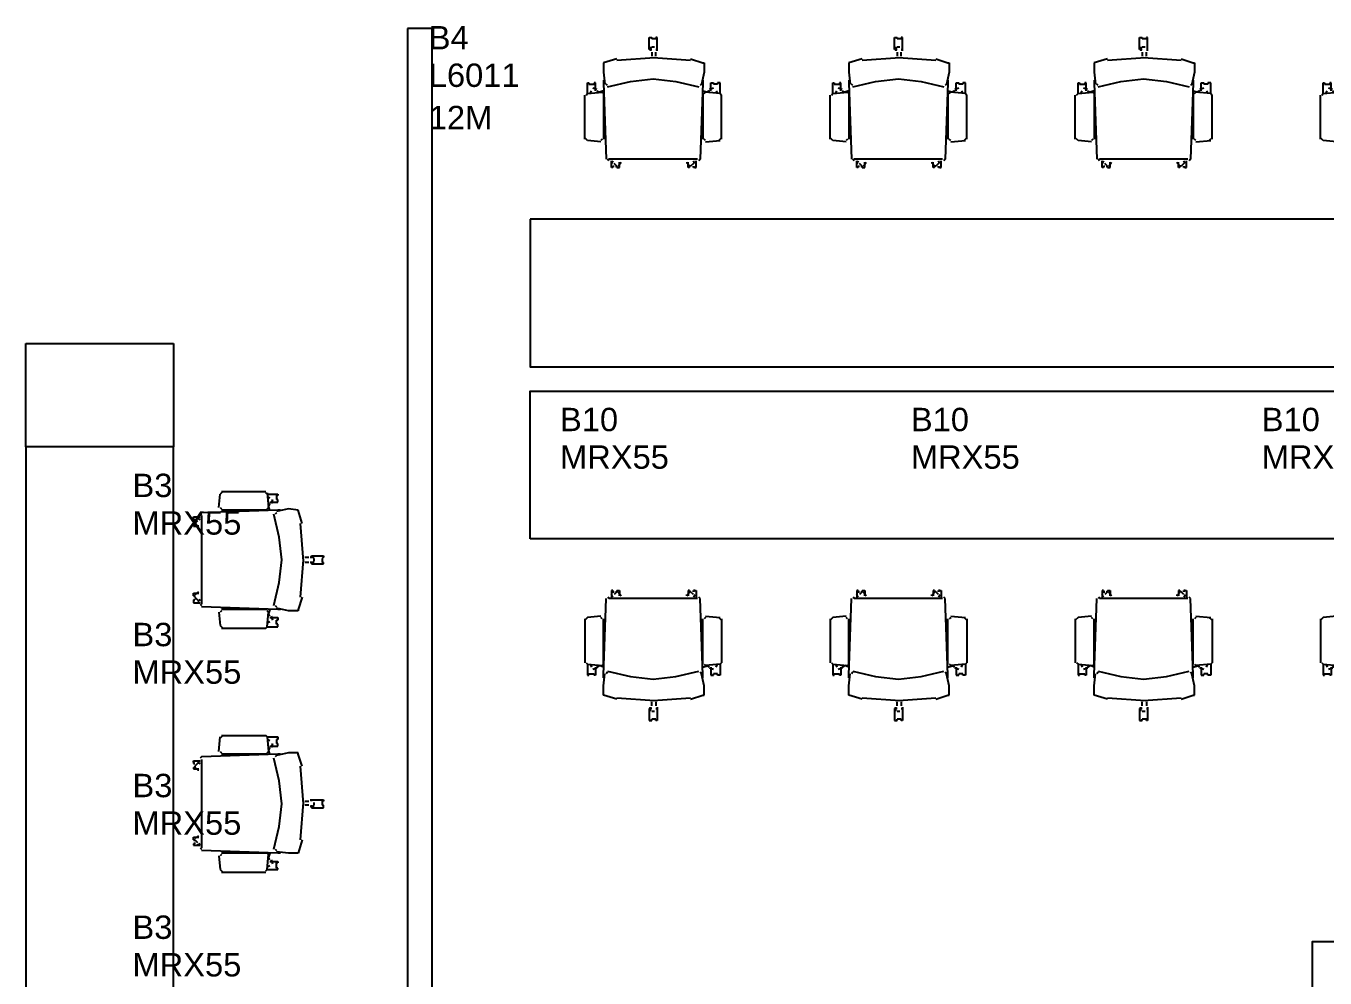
# Model space of a CAD drawing. Header units: millimetres. Extents: x -101 to 3415, y -52 to 1366.
# Drawn here: x 100.12 to 105.4, y 93.46 to 97.32 of the extents above; entities that cross this region are included whole.
import ezdxf

# ---------------------------------------------------------------- set-up
doc = ezdxf.new("R2010")
doc.units = ezdxf.units.MM
for name, color, linetype in [('00_ARQ', 8, 'Continuous'), ('ARQ', 8, 'Continuous'), ('ARQ_MOBILIARIO', 8, 'Continuous'), ('Texto_Iluminación', 7, 'Continuous')]:
    doc.layers.add(name, color=color, linetype=linetype)
doc.styles.add('TÍTULO', font='arial.ttf', dxfattribs={"height": 0.19})

# ---------------------------------------------------------------- blocks, each defined once
blk = doc.blocks.new('*U328')
at = {"layer": 'ARQ'}
for p, q in [((-0.0354, 0.2667), (-0.0789, 0.2667)), ((-0.0789, 0.2667), (-0.0789, 0.2612)), ((-0.0354, 0.2667), (-0.0789, 0.2667)), ((-0.0789, 0.2667), (-0.0789, 0.2612)), ((-0.0354, 0.2667), (-0.0409, 0.2068)), ((-0.0354, 0.2667), (-0.0409, 0.2068)), ((-0.0299, 0.2722), (-0.0354, 0.2667)), ((-0.0299, 0.2722), (-0.0354, 0.2667)), ((0.1497, 0.2778), (-0.0299, 0.2778)), ((0.1497, 0.2778), (-0.0299, 0.2778)), ((0.1552, 0.2667), (0.1444, 0.2778)), ((0.1552, 0.2667), (0.1444, 0.2778)), ((0.1607, 0.2123), (0.1552, 0.2667)), ((0.1607, 0.2123), (0.1552, 0.2667)), ((-0.0789, 0.2612), (-0.0735, 0.2612)), ((-0.0789, 0.2612), (-0.0735, 0.2612)), ((-0.0789, 0.2341), (-0.0789, 0.2396)), ((-0.0789, 0.2396), (-0.0735, 0.2396)), ((-0.0789, 0.2341), (-0.0789, 0.2396)), ((-0.0789, 0.2396), (-0.0735, 0.2396)), ((-0.0464, 0.2341), (-0.0789, 0.2341)), ((-0.0464, 0.2341), (-0.0789, 0.2341)), ((-0.0735, 0.2612), (-0.0735, 0.2396)), ((-0.0735, 0.2612), (-0.0735, 0.2396)), ((-0.0517, 0.2287), (-0.0572, 0.245)), ((-0.0517, 0.2287), (-0.0572, 0.245)), ((-0.0354, 0.2559), (-0.0464, 0.2504)), ((-0.0354, 0.2559), (-0.0464, 0.2504)), ((-0.0464, 0.2287), (-0.0409, 0.2178)), ((-0.0464, 0.2287), (-0.0409, 0.2178)), ((-0.0464, 0.2015), (-0.0409, 0.2178)), ((-0.0464, 0.2015), (-0.0409, 0.2178)), ((0.1497, 0.2068), (0.1552, 0.2123)), ((0.1497, 0.2068), (0.1552, 0.2123)), ((-0.177, 0.1469), (-0.1607, 0.2015)), ((-0.177, 0.1469), (-0.1607, 0.2015)), ((-0.1607, 0.2015), (-0.1226, 0.2015)), ((-0.1607, 0.2015), (-0.1226, 0.2015)), ((-0.1226, 0.2015), (-0.0735, 0.196)), ((-0.1226, 0.2015), (-0.0735, 0.196)), ((-0.0898, 0.2015), (-0.0789, 0.2015)), ((-0.0898, 0.2015), (-0.0789, 0.2015)), ((-0.0627, 0.185), (-0.0844, 0.0925)), ((-0.0627, 0.185), (-0.0844, 0.0925)), ((-0.0789, 0.2015), (0.2314, 0.1905)), ((-0.0789, 0.2015), (0.2314, 0.1905)), ((-0.068, 0.185), (-0.0735, 0.1905)), ((-0.068, 0.185), (-0.0735, 0.1905)), ((-0.0409, 0.2068), (-0.0354, 0.2015)), ((-0.0409, 0.2068), (-0.0354, 0.2015)), ((-0.0354, 0.2015), (0.1497, 0.2015)), ((-0.0354, 0.2015), (0.1497, 0.2015)), ((0.0136, 0.196), (0.0136, 0.2015)), ((0.0136, 0.196), (0.0136, 0.2015)), ((0.2369, 0.1797), (0.2314, 0.185)), ((0.2369, 0.1797), (0.2314, 0.185)), ((0.2314, -0.1797), (0.2314, 0.1797)), ((0.2314, -0.1797), (0.2314, 0.1797)), ((0.2369, 0.1632), (0.2477, 0.1687)), ((0.264, 0.1687), (0.2369, 0.1687)), ((0.2369, 0.1632), (0.2477, 0.1687)), ((0.264, 0.1687), (0.2369, 0.1687)), ((0.2587, 0.1632), (0.2587, 0.1579)), ((0.264, 0.1632), (0.2587, 0.1632)), ((0.2587, 0.1632), (0.2587, 0.1579)), ((0.264, 0.1632), (0.2587, 0.1632)), ((0.264, 0.1632), (0.264, 0.1687)), ((0.264, 0.1632), (0.264, 0.1687)), ((-0.1715, 0.1469), (-0.1825, -0.0055)), ((-0.1715, 0.1469), (-0.1825, -0.0055)), ((0.2587, 0.1416), (0.2424, 0.1306)), ((0.2587, 0.1416), (0.2424, 0.1306)), ((0.2424, 0.1361), (0.2477, 0.1361)), ((0.264, 0.1361), (0.2424, 0.1361)), ((0.2424, 0.1361), (0.2477, 0.1361)), ((0.264, 0.1361), (0.2424, 0.1361)), ((0.2587, 0.1469), (0.2477, 0.1579)), ((0.2587, 0.1469), (0.2477, 0.1579)), ((0.2587, 0.1524), (0.2587, 0.1469)), ((0.2587, 0.1524), (0.2587, 0.1469)), ((0.264, 0.1469), (0.2587, 0.1469)), ((0.264, 0.1469), (0.2587, 0.1469)), ((0.264, 0.1469), (0.264, 0.1361)), ((0.264, 0.1469), (0.264, 0.1361)), ((-0.0844, 0.0925), (-0.0953, 0)), ((-0.0844, 0.0925), (-0.0953, 0)), ((-0.2587, 0.0163), (-0.264, 0.0163)), ((-0.264, 0.0163), (-0.264, 0.0055)), ((-0.2587, 0.0163), (-0.264, 0.0163)), ((-0.264, 0.0163), (-0.264, 0.0055)), ((-0.264, 0.0055), (-0.2587, 0.0055)), ((-0.264, 0.0055), (-0.2587, 0.0055)), ((-0.2151, 0.0163), (-0.2587, 0.0163)), ((-0.2151, 0.0163), (-0.2587, 0.0163)), ((-0.2587, -0.011), (-0.2587, 0.0055)), ((-0.2587, -0.011), (-0.2587, 0.0055)), ((-0.2259, 0.0108), (-0.2096, 0.0108)), ((-0.2259, 0.0108), (-0.2096, 0.0108)), ((-0.2259, 0.0055), (-0.2259, -0.0055)), ((-0.2259, 0.0055), (-0.2259, -0.0055)), ((-0.2151, 0.0055), (-0.2151, 0.0163)), ((-0.2151, 0.0055), (-0.2151, 0.0163)), ((-0.2041, 0.0055), (-0.1878, 0.0055)), ((-0.2041, 0.0055), (-0.1878, 0.0055)), ((-0.264, -0.0163), (-0.264, -0.011)), ((-0.264, -0.011), (-0.2587, -0.011)), ((-0.264, -0.0163), (-0.264, -0.011)), ((-0.264, -0.011), (-0.2587, -0.011)), ((-0.2587, -0.0163), (-0.264, -0.0163)), ((-0.2587, -0.0163), (-0.264, -0.0163)), ((-0.2151, -0.0163), (-0.2587, -0.0163)), ((-0.2151, -0.0163), (-0.2587, -0.0163)), ((-0.2096, -0.0163), (-0.2259, -0.0163)), ((-0.2096, -0.0163), (-0.2259, -0.0163)), ((-0.2151, -0.011), (-0.2151, -0.0163)), ((-0.2151, -0.011), (-0.2151, -0.0163)), ((-0.1878, -0.011), (-0.2041, -0.011)), ((-0.1878, -0.011), (-0.2041, -0.011)), ((-0.1825, 0), (-0.1715, -0.1524)), ((-0.1825, 0), (-0.1715, -0.1524)), ((-0.0953, 0), (-0.0844, -0.0926)), ((-0.0953, 0), (-0.0844, -0.0926)), ((-0.0844, -0.0926), (-0.0627, -0.1852)), ((-0.0844, -0.0926), (-0.0627, -0.1852)), ((-0.177, -0.1524), (-0.1607, -0.2015)), ((-0.177, -0.1524), (-0.1607, -0.2015)), ((0.2424, -0.1362), (0.2477, -0.1362)), ((0.2424, -0.1362), (0.2587, -0.1471)), ((0.2424, -0.1362), (0.2477, -0.1362)), ((0.2424, -0.1362), (0.2587, -0.1471)), ((0.264, -0.1417), (0.2424, -0.1417)), ((0.264, -0.1417), (0.2424, -0.1417)), ((0.2477, -0.1634), (0.2587, -0.1524)), ((0.2477, -0.1634), (0.2587, -0.1524)), ((0.2587, -0.1524), (0.2587, -0.1471)), ((0.264, -0.1471), (0.2587, -0.1471)), ((0.2587, -0.1524), (0.2587, -0.1471)), ((0.264, -0.1471), (0.2587, -0.1471)), ((0.264, -0.1471), (0.264, -0.1417)), ((0.264, -0.1471), (0.264, -0.1417)), ((-0.1607, -0.2015), (-0.1607, -0.2069)), ((-0.1607, -0.2015), (-0.1607, -0.2069)), ((-0.1607, -0.2069), (-0.1226, -0.2069)), ((-0.1607, -0.2069), (-0.1226, -0.2069)), ((-0.1226, -0.2069), (-0.0735, -0.1961)), ((-0.1226, -0.2069), (-0.0735, -0.1961)), ((-0.0898, -0.2015), (-0.0789, -0.2015)), ((-0.0898, -0.2015), (-0.0789, -0.2015)), ((-0.0789, -0.2015), (0.2314, -0.1906)), ((-0.0789, -0.2015), (0.2314, -0.1906)), ((-0.0735, -0.1961), (-0.068, -0.1906)), ((-0.0735, -0.1961), (-0.068, -0.1906)), ((-0.0464, -0.2015), (-0.0409, -0.2233)), ((-0.0464, -0.2015), (-0.0409, -0.2233)), ((-0.0354, -0.2069), (-0.0409, -0.2124)), ((-0.0354, -0.2069), (-0.0409, -0.2124)), ((-0.0354, -0.2015), (0.1497, -0.2015)), ((-0.0354, -0.2015), (0.1497, -0.2015)), ((0.0136, -0.2015), (0.0191, -0.2015)), ((0.0136, -0.2015), (0.0191, -0.2015)), ((0.1552, -0.2124), (0.1497, -0.2069)), ((0.1552, -0.2124), (0.1497, -0.2069)), ((0.2314, -0.1906), (0.2369, -0.1852)), ((0.2314, -0.1906), (0.2369, -0.1852)), ((0.2477, -0.1687), (0.2369, -0.1634)), ((0.2477, -0.1687), (0.2369, -0.1634)), ((0.264, -0.1742), (0.2369, -0.1742)), ((0.264, -0.1742), (0.2369, -0.1742)), ((0.2587, -0.1634), (0.264, -0.1634)), ((0.264, -0.1634), (0.2587, -0.1634)), ((0.2587, -0.1634), (0.264, -0.1634)), ((0.264, -0.1634), (0.2587, -0.1634)), ((0.264, -0.1687), (0.264, -0.1634)), ((0.264, -0.1687), (0.264, -0.1634)), ((0.264, -0.1687), (0.264, -0.1742)), ((0.264, -0.1687), (0.264, -0.1742)), ((-0.0464, -0.2342), (-0.0789, -0.2342)), ((-0.0789, -0.2342), (-0.0789, -0.2397)), ((-0.0464, -0.2342), (-0.0789, -0.2342)), ((-0.0789, -0.2342), (-0.0789, -0.2397)), ((-0.0789, -0.2397), (-0.0789, -0.2452)), ((-0.0789, -0.2397), (-0.0789, -0.2452)), ((-0.0789, -0.2452), (-0.0735, -0.2452)), ((-0.0789, -0.2452), (-0.0735, -0.2452)), ((-0.0789, -0.2668), (-0.0789, -0.2614)), ((-0.0789, -0.2614), (-0.0735, -0.2614)), ((-0.0789, -0.2668), (-0.0789, -0.2614)), ((-0.0789, -0.2614), (-0.0735, -0.2614)), ((-0.0735, -0.2614), (-0.0735, -0.2452)), ((-0.0735, -0.2614), (-0.0735, -0.2452)), ((-0.0572, -0.2452), (-0.0517, -0.2287)), ((-0.0572, -0.2452), (-0.0517, -0.2287)), ((-0.0464, -0.2287), (-0.0409, -0.2178)), ((-0.0464, -0.2287), (-0.0409, -0.2178)), ((-0.0464, -0.2559), (-0.0354, -0.2614)), ((-0.0464, -0.2559), (-0.0354, -0.2614)), ((-0.0354, -0.2723), (-0.0409, -0.2124)), ((-0.0354, -0.2723), (-0.0409, -0.2124)), ((0.1607, -0.2124), (0.1552, -0.2723)), ((0.1607, -0.2124), (0.1552, -0.2723)), ((-0.0789, -0.2723), (-0.0789, -0.2668)), ((-0.0789, -0.2723), (-0.0789, -0.2668)), ((-0.0354, -0.2723), (-0.0789, -0.2723)), ((-0.0354, -0.2723), (-0.0789, -0.2723)), ((-0.0354, -0.2723), (-0.0299, -0.2778)), ((-0.0354, -0.2723), (-0.0299, -0.2778)), ((0.1497, -0.2778), (-0.0299, -0.2778)), ((0.1497, -0.2778), (-0.0299, -0.2778)), ((0.1444, -0.2778), (0.1552, -0.2668)), ((0.1444, -0.2778), (0.1552, -0.2668))]:
    blk.add_line(p, q, dxfattribs=at)
blk = doc.blocks.new('*U329')
at = {"layer": 'ARQ_MOBILIARIO', "color": 0, "linetype": 'ByBlock', "lineweight": -2, "transparency": 16777216}
for p in [(0, 0), (0, -0.9965), (0, -1.993), (0, -2.9895), (0, -3.986)]:
    blk.add_blockref('*U328', p, dxfattribs=at)
blk = doc.blocks.new('*U327')
at = {"layer": 'ARQ'}
for p, q in [((-0.0354, 0.2667), (-0.0789, 0.2667)), ((-0.0789, 0.2667), (-0.0789, 0.2612)), ((-0.0354, 0.2667), (-0.0789, 0.2667)), ((-0.0789, 0.2667), (-0.0789, 0.2612)), ((-0.0354, 0.2667), (-0.0409, 0.2068)), ((-0.0354, 0.2667), (-0.0409, 0.2068)), ((-0.0299, 0.2722), (-0.0354, 0.2667)), ((-0.0299, 0.2722), (-0.0354, 0.2667)), ((0.1497, 0.2778), (-0.0299, 0.2778)), ((0.1497, 0.2778), (-0.0299, 0.2778)), ((0.1552, 0.2667), (0.1444, 0.2778)), ((0.1552, 0.2667), (0.1444, 0.2778)), ((0.1607, 0.2123), (0.1552, 0.2667)), ((0.1607, 0.2123), (0.1552, 0.2667)), ((-0.0789, 0.2612), (-0.0735, 0.2612)), ((-0.0789, 0.2612), (-0.0735, 0.2612)), ((-0.0789, 0.2341), (-0.0789, 0.2396)), ((-0.0789, 0.2396), (-0.0735, 0.2396)), ((-0.0789, 0.2341), (-0.0789, 0.2396)), ((-0.0789, 0.2396), (-0.0735, 0.2396)), ((-0.0464, 0.2341), (-0.0789, 0.2341)), ((-0.0464, 0.2341), (-0.0789, 0.2341)), ((-0.0735, 0.2612), (-0.0735, 0.2396)), ((-0.0735, 0.2612), (-0.0735, 0.2396)), ((-0.0517, 0.2287), (-0.0572, 0.245)), ((-0.0517, 0.2287), (-0.0572, 0.245)), ((-0.0354, 0.2559), (-0.0464, 0.2504)), ((-0.0354, 0.2559), (-0.0464, 0.2504)), ((-0.0464, 0.2287), (-0.0409, 0.2178)), ((-0.0464, 0.2287), (-0.0409, 0.2178)), ((-0.0464, 0.2015), (-0.0409, 0.2178)), ((-0.0464, 0.2015), (-0.0409, 0.2178)), ((0.1497, 0.2068), (0.1552, 0.2123)), ((0.1497, 0.2068), (0.1552, 0.2123)), ((-0.177, 0.1469), (-0.1607, 0.2015)), ((-0.177, 0.1469), (-0.1607, 0.2015)), ((-0.1607, 0.2015), (-0.1226, 0.2015)), ((-0.1607, 0.2015), (-0.1226, 0.2015)), ((-0.1226, 0.2015), (-0.0735, 0.196)), ((-0.1226, 0.2015), (-0.0735, 0.196)), ((-0.0898, 0.2015), (-0.0789, 0.2015)), ((-0.0898, 0.2015), (-0.0789, 0.2015)), ((-0.0627, 0.185), (-0.0844, 0.0925)), ((-0.0627, 0.185), (-0.0844, 0.0925)), ((-0.0789, 0.2015), (0.2314, 0.1905)), ((-0.0789, 0.2015), (0.2314, 0.1905)), ((-0.068, 0.185), (-0.0735, 0.1905)), ((-0.068, 0.185), (-0.0735, 0.1905)), ((-0.0409, 0.2068), (-0.0354, 0.2015)), ((-0.0409, 0.2068), (-0.0354, 0.2015)), ((-0.0354, 0.2015), (0.1497, 0.2015)), ((-0.0354, 0.2015), (0.1497, 0.2015)), ((0.0136, 0.196), (0.0136, 0.2015)), ((0.0136, 0.196), (0.0136, 0.2015)), ((0.2369, 0.1797), (0.2314, 0.185)), ((0.2369, 0.1797), (0.2314, 0.185)), ((0.2314, -0.1797), (0.2314, 0.1797)), ((0.2314, -0.1797), (0.2314, 0.1797)), ((0.2369, 0.1632), (0.2477, 0.1687)), ((0.264, 0.1687), (0.2369, 0.1687)), ((0.2369, 0.1632), (0.2477, 0.1687)), ((0.264, 0.1687), (0.2369, 0.1687)), ((0.2587, 0.1632), (0.2587, 0.1579)), ((0.264, 0.1632), (0.2587, 0.1632)), ((0.2587, 0.1632), (0.2587, 0.1579)), ((0.264, 0.1632), (0.2587, 0.1632)), ((0.264, 0.1632), (0.264, 0.1687)), ((0.264, 0.1632), (0.264, 0.1687)), ((-0.1715, 0.1469), (-0.1825, -0.0055)), ((-0.1715, 0.1469), (-0.1825, -0.0055)), ((0.2587, 0.1416), (0.2424, 0.1306)), ((0.2587, 0.1416), (0.2424, 0.1306)), ((0.2424, 0.1361), (0.2477, 0.1361)), ((0.264, 0.1361), (0.2424, 0.1361)), ((0.2424, 0.1361), (0.2477, 0.1361)), ((0.264, 0.1361), (0.2424, 0.1361)), ((0.2587, 0.1469), (0.2477, 0.1579)), ((0.2587, 0.1469), (0.2477, 0.1579)), ((0.2587, 0.1524), (0.2587, 0.1469)), ((0.2587, 0.1524), (0.2587, 0.1469)), ((0.264, 0.1469), (0.2587, 0.1469)), ((0.264, 0.1469), (0.2587, 0.1469)), ((0.264, 0.1469), (0.264, 0.1361)), ((0.264, 0.1469), (0.264, 0.1361)), ((-0.0844, 0.0925), (-0.0953, 0)), ((-0.0844, 0.0925), (-0.0953, 0)), ((-0.2587, 0.0163), (-0.264, 0.0163)), ((-0.264, 0.0163), (-0.264, 0.0055)), ((-0.2587, 0.0163), (-0.264, 0.0163)), ((-0.264, 0.0163), (-0.264, 0.0055)), ((-0.264, 0.0055), (-0.2587, 0.0055)), ((-0.264, 0.0055), (-0.2587, 0.0055)), ((-0.2151, 0.0163), (-0.2587, 0.0163)), ((-0.2151, 0.0163), (-0.2587, 0.0163)), ((-0.2587, -0.011), (-0.2587, 0.0055)), ((-0.2587, -0.011), (-0.2587, 0.0055)), ((-0.2259, 0.0108), (-0.2096, 0.0108)), ((-0.2259, 0.0108), (-0.2096, 0.0108)), ((-0.2259, 0.0055), (-0.2259, -0.0055)), ((-0.2259, 0.0055), (-0.2259, -0.0055)), ((-0.2151, 0.0055), (-0.2151, 0.0163)), ((-0.2151, 0.0055), (-0.2151, 0.0163)), ((-0.2041, 0.0055), (-0.1878, 0.0055)), ((-0.2041, 0.0055), (-0.1878, 0.0055)), ((-0.264, -0.0163), (-0.264, -0.011)), ((-0.264, -0.011), (-0.2587, -0.011)), ((-0.264, -0.0163), (-0.264, -0.011)), ((-0.264, -0.011), (-0.2587, -0.011)), ((-0.2587, -0.0163), (-0.264, -0.0163)), ((-0.2587, -0.0163), (-0.264, -0.0163)), ((-0.2151, -0.0163), (-0.2587, -0.0163)), ((-0.2151, -0.0163), (-0.2587, -0.0163)), ((-0.2096, -0.0163), (-0.2259, -0.0163)), ((-0.2096, -0.0163), (-0.2259, -0.0163)), ((-0.2151, -0.011), (-0.2151, -0.0163)), ((-0.2151, -0.011), (-0.2151, -0.0163)), ((-0.1878, -0.011), (-0.2041, -0.011)), ((-0.1878, -0.011), (-0.2041, -0.011)), ((-0.1825, 0), (-0.1715, -0.1524)), ((-0.1825, 0), (-0.1715, -0.1524)), ((-0.0953, 0), (-0.0844, -0.0926)), ((-0.0953, 0), (-0.0844, -0.0926)), ((-0.0844, -0.0926), (-0.0627, -0.1852)), ((-0.0844, -0.0926), (-0.0627, -0.1852)), ((-0.177, -0.1524), (-0.1607, -0.2015)), ((-0.177, -0.1524), (-0.1607, -0.2015)), ((0.2424, -0.1362), (0.2477, -0.1362)), ((0.2424, -0.1362), (0.2587, -0.1471)), ((0.2424, -0.1362), (0.2477, -0.1362)), ((0.2424, -0.1362), (0.2587, -0.1471)), ((0.264, -0.1417), (0.2424, -0.1417)), ((0.264, -0.1417), (0.2424, -0.1417)), ((0.2477, -0.1634), (0.2587, -0.1524)), ((0.2477, -0.1634), (0.2587, -0.1524)), ((0.2587, -0.1524), (0.2587, -0.1471)), ((0.264, -0.1471), (0.2587, -0.1471)), ((0.2587, -0.1524), (0.2587, -0.1471)), ((0.264, -0.1471), (0.2587, -0.1471)), ((0.264, -0.1471), (0.264, -0.1417)), ((0.264, -0.1471), (0.264, -0.1417)), ((-0.1607, -0.2015), (-0.1607, -0.2069)), ((-0.1607, -0.2015), (-0.1607, -0.2069)), ((-0.1607, -0.2069), (-0.1226, -0.2069)), ((-0.1607, -0.2069), (-0.1226, -0.2069)), ((-0.1226, -0.2069), (-0.0735, -0.1961)), ((-0.1226, -0.2069), (-0.0735, -0.1961)), ((-0.0898, -0.2015), (-0.0789, -0.2015)), ((-0.0898, -0.2015), (-0.0789, -0.2015)), ((-0.0789, -0.2015), (0.2314, -0.1906)), ((-0.0789, -0.2015), (0.2314, -0.1906)), ((-0.0735, -0.1961), (-0.068, -0.1906)), ((-0.0735, -0.1961), (-0.068, -0.1906)), ((-0.0464, -0.2015), (-0.0409, -0.2233)), ((-0.0464, -0.2015), (-0.0409, -0.2233)), ((-0.0354, -0.2069), (-0.0409, -0.2124)), ((-0.0354, -0.2069), (-0.0409, -0.2124)), ((-0.0354, -0.2015), (0.1497, -0.2015)), ((-0.0354, -0.2015), (0.1497, -0.2015)), ((0.0136, -0.2015), (0.0191, -0.2015)), ((0.0136, -0.2015), (0.0191, -0.2015)), ((0.1552, -0.2124), (0.1497, -0.2069)), ((0.1552, -0.2124), (0.1497, -0.2069)), ((0.2314, -0.1906), (0.2369, -0.1852)), ((0.2314, -0.1906), (0.2369, -0.1852)), ((0.2477, -0.1687), (0.2369, -0.1634)), ((0.2477, -0.1687), (0.2369, -0.1634)), ((0.264, -0.1742), (0.2369, -0.1742)), ((0.264, -0.1742), (0.2369, -0.1742)), ((0.2587, -0.1634), (0.264, -0.1634)), ((0.264, -0.1634), (0.2587, -0.1634)), ((0.2587, -0.1634), (0.264, -0.1634)), ((0.264, -0.1634), (0.2587, -0.1634)), ((0.264, -0.1687), (0.264, -0.1634)), ((0.264, -0.1687), (0.264, -0.1634)), ((0.264, -0.1687), (0.264, -0.1742)), ((0.264, -0.1687), (0.264, -0.1742)), ((-0.0464, -0.2342), (-0.0789, -0.2342)), ((-0.0789, -0.2342), (-0.0789, -0.2397)), ((-0.0464, -0.2342), (-0.0789, -0.2342)), ((-0.0789, -0.2342), (-0.0789, -0.2397)), ((-0.0789, -0.2397), (-0.0789, -0.2452)), ((-0.0789, -0.2397), (-0.0789, -0.2452)), ((-0.0789, -0.2452), (-0.0735, -0.2452)), ((-0.0789, -0.2452), (-0.0735, -0.2452)), ((-0.0789, -0.2668), (-0.0789, -0.2614)), ((-0.0789, -0.2614), (-0.0735, -0.2614)), ((-0.0789, -0.2668), (-0.0789, -0.2614)), ((-0.0789, -0.2614), (-0.0735, -0.2614)), ((-0.0735, -0.2614), (-0.0735, -0.2452)), ((-0.0735, -0.2614), (-0.0735, -0.2452)), ((-0.0572, -0.2452), (-0.0517, -0.2287)), ((-0.0572, -0.2452), (-0.0517, -0.2287)), ((-0.0464, -0.2287), (-0.0409, -0.2178)), ((-0.0464, -0.2287), (-0.0409, -0.2178)), ((-0.0464, -0.2559), (-0.0354, -0.2614)), ((-0.0464, -0.2559), (-0.0354, -0.2614)), ((-0.0354, -0.2723), (-0.0409, -0.2124)), ((-0.0354, -0.2723), (-0.0409, -0.2124)), ((0.1607, -0.2124), (0.1552, -0.2723)), ((0.1607, -0.2124), (0.1552, -0.2723)), ((-0.0789, -0.2723), (-0.0789, -0.2668)), ((-0.0789, -0.2723), (-0.0789, -0.2668)), ((-0.0354, -0.2723), (-0.0789, -0.2723)), ((-0.0354, -0.2723), (-0.0789, -0.2723)), ((-0.0354, -0.2723), (-0.0299, -0.2778)), ((-0.0354, -0.2723), (-0.0299, -0.2778)), ((0.1497, -0.2778), (-0.0299, -0.2778)), ((0.1497, -0.2778), (-0.0299, -0.2778)), ((0.1444, -0.2778), (0.1552, -0.2668)), ((0.1444, -0.2778), (0.1552, -0.2668))]:
    blk.add_line(p, q, dxfattribs=at)
blk = doc.blocks.new('*U319')
at = {"layer": 'ARQ_MOBILIARIO', "color": 0, "linetype": 'ByBlock', "lineweight": -2, "transparency": 16777216}
for p in [(0, 0), (0, -0.9965), (0, -1.993), (0, -2.9895), (0, -3.986)]:
    blk.add_blockref('*U327', p, dxfattribs=at)
blk = doc.blocks.new('*U384')
at = {"layer": 'Texto_Iluminación', "ltscale": 0.3, "style": 'TÍTULO'}
for s, p in [('B10', (-0.2785, -0.0302, 0.181)), ('MRX55', (-0.2785, -0.1828, 0.181))]:
    blk.add_text(s, height=0.095, dxfattribs=at).set_placement(p)
blk = doc.blocks.new('*U385')
at = {"layer": 'Texto_Iluminación', "color": 0, "linetype": 'ByBlock', "lineweight": -2, "transparency": 16777216}
for p in [(0, 0), (1.4257, 0), (2.8514, 0), (4.277, 0)]:
    blk.add_blockref('*U384', p, dxfattribs=at)

msp = doc.modelspace()

# ---------------------------------------------------------------- linework, layer by layer
at = {"layer": '00_ARQ', "ltscale": 0.3}
msp.add_lwpolyline([(101.6717, 97.3135), (101.6717, 91.0144), (101.7717, 91.0144), (101.7717, 97.3135), (101.6717, 97.3135)], dxfattribs=at)
at = {"layer": '00_ARQ', "ltscale": 2}
msp.add_lwpolyline([(105.4968, 90.2204), (105.4968, 93.4526), (108.0283, 93.4526), (108.0283, 92.3529), (108.1783, 92.3529), (108.1783, 94.4208), (108.0283, 94.4208), (108.0283, 93.6026), (105.3468, 93.6026), (105.3468, 88.3704), (105.4968, 88.3704), (105.4968, 90.0704), (107.1283, 90.0704), (107.1283, 92.4529), (106.9783, 92.4529), (106.9783, 90.2204), (105.4968, 90.2204)], dxfattribs=at)
at = {"layer": 'ARQ_MOBILIARIO'}
for p, q in [((100.121, 96.0336), (100.7199, 96.0336)), ((100.121, 95.6144), (100.121, 96.0336)), ((100.121, 96.0336), (100.121, 96.0336)), ((100.7199, 96.0336), (100.7199, 95.6144)), ((100.7199, 95.6144), (100.121, 95.6144)), ((100.121, 95.6144), (100.121, 92.7141)), ((100.7199, 92.7141), (100.7199, 95.6144)), ((100.9212, 95.4329), (100.9104, 95.422)), ((100.9212, 95.4329), (100.9104, 95.422)), ((100.9159, 95.4329), (101.0955, 95.4329)), ((100.9159, 95.4329), (101.0955, 95.4329)), ((100.905, 95.3676), (100.9104, 95.422)), ((100.905, 95.3676), (100.9104, 95.422)), ((101.101, 95.422), (101.0955, 95.4274)), ((101.101, 95.422), (101.0955, 95.4274)), ((101.101, 95.4274), (101.1065, 95.3676)), ((101.101, 95.4274), (101.1065, 95.3676)), ((101.101, 95.422), (101.1446, 95.422)), ((101.101, 95.422), (101.1446, 95.422)), ((101.112, 95.4057), (101.101, 95.4112)), ((101.112, 95.4057), (101.101, 95.4112)), ((101.112, 95.3839), (101.1065, 95.373)), ((101.112, 95.3839), (101.1065, 95.373)), ((101.112, 95.3894), (101.1446, 95.3894)), ((101.112, 95.3894), (101.1446, 95.3894)), ((101.1228, 95.4004), (101.1173, 95.3839)), ((101.1228, 95.4004), (101.1173, 95.3839)), ((101.1446, 95.4167), (101.1391, 95.4167)), ((101.1391, 95.4167), (101.1391, 95.4004)), ((101.1446, 95.4167), (101.1391, 95.4167)), ((101.1391, 95.4167), (101.1391, 95.4004)), ((101.1446, 95.4004), (101.1391, 95.4004)), ((101.1446, 95.4004), (101.1391, 95.4004)), ((101.1446, 95.422), (101.1446, 95.4167)), ((101.1446, 95.422), (101.1446, 95.4167)), ((101.1446, 95.3894), (101.1446, 95.4004)), ((101.1446, 95.3894), (101.1446, 95.4004)), ((100.8016, 95.3239), (100.8016, 95.3294)), ((100.8016, 95.3294), (100.8287, 95.3294)), ((100.8016, 95.3239), (100.8016, 95.3294)), ((100.8016, 95.3294), (100.8287, 95.3294)), ((100.8342, 95.3404), (100.8287, 95.3349)), ((100.8342, 95.3404), (100.8287, 95.3349)), ((101.1446, 95.3567), (100.8342, 95.3458)), ((101.1446, 95.3567), (100.8342, 95.3458)), ((100.8342, 95.3349), (100.8342, 94.9755)), ((100.8342, 95.3349), (100.8342, 94.9755)), ((100.9104, 95.3676), (100.9159, 95.3622)), ((100.9104, 95.3676), (100.9159, 95.3622)), ((101.101, 95.3567), (100.9159, 95.3567)), ((101.101, 95.3567), (100.9159, 95.3567)), ((101.052, 95.3513), (101.052, 95.3567)), ((101.052, 95.3513), (101.052, 95.3567)), ((101.101, 95.3622), (101.1065, 95.3676)), ((101.101, 95.3622), (101.1065, 95.3676)), ((101.112, 95.3567), (101.1065, 95.373)), ((101.112, 95.3567), (101.1065, 95.373)), ((101.15, 95.2477), (101.1283, 95.3404)), ((101.15, 95.2477), (101.1283, 95.3404)), ((101.1391, 95.3458), (101.1336, 95.3404)), ((101.1391, 95.3458), (101.1336, 95.3404)), ((101.1882, 95.3622), (101.1391, 95.3513)), ((101.1882, 95.3622), (101.1391, 95.3513)), ((101.1554, 95.3567), (101.1446, 95.3567)), ((101.1554, 95.3567), (101.1446, 95.3567)), ((101.2263, 95.3567), (101.1882, 95.3622)), ((101.2263, 95.3567), (101.1882, 95.3622)), ((101.2426, 95.3024), (101.2263, 95.3567)), ((101.2426, 95.3024), (101.2263, 95.3567)), ((100.8016, 95.3187), (100.8016, 95.3239)), ((100.8016, 95.3187), (100.8016, 95.3239)), ((100.8016, 95.3187), (100.8069, 95.3187)), ((100.8016, 95.3187), (100.8069, 95.3187)), ((100.8016, 95.3024), (100.8016, 95.2968)), ((100.8016, 95.3024), (100.8069, 95.3024)), ((100.8016, 95.3024), (100.8016, 95.2968)), ((100.8016, 95.3024), (100.8069, 95.3024)), ((100.8016, 95.2968), (100.8016, 95.2913)), ((100.8016, 95.2968), (100.8016, 95.2913)), ((100.8016, 95.2913), (100.8232, 95.2913)), ((100.8016, 95.2913), (100.8232, 95.2913)), ((100.8069, 95.3187), (100.8069, 95.3132)), ((100.8069, 95.3187), (100.8069, 95.3132)), ((100.8179, 95.3132), (100.8069, 95.3024)), ((100.8179, 95.3132), (100.8069, 95.3024)), ((100.8069, 95.3077), (100.8069, 95.3024)), ((100.8069, 95.3077), (100.8069, 95.3024)), ((100.8232, 95.2859), (100.8069, 95.2968)), ((100.8232, 95.2859), (100.8069, 95.2968)), ((100.8179, 95.3239), (100.8287, 95.3187)), ((100.8179, 95.3239), (100.8287, 95.3187)), ((100.8232, 95.2913), (100.8179, 95.2913)), ((100.8232, 95.2913), (100.8179, 95.2913)), ((101.2481, 95.1497), (101.2371, 95.3024)), ((101.2481, 95.1497), (101.2371, 95.3024)), ((101.1609, 95.1552), (101.15, 95.2477)), ((101.1609, 95.1552), (101.15, 95.2477)), ((101.2807, 95.1662), (101.2807, 95.1715)), ((101.2807, 95.1715), (101.3243, 95.1715)), ((101.2807, 95.1662), (101.2807, 95.1715)), ((101.2807, 95.1715), (101.3243, 95.1715)), ((101.3243, 95.1715), (101.3296, 95.1715)), ((101.3243, 95.1715), (101.3296, 95.1715)), ((101.3296, 95.1715), (101.3296, 95.1662)), ((101.3296, 95.1715), (101.3296, 95.1662)), ((100.7199, 95.1144), (100.7199, 95.1144)), ((101.15, 95.0627), (101.1609, 95.1552)), ((101.15, 95.0627), (101.1609, 95.1552)), ((101.2371, 95.0028), (101.2481, 95.1552)), ((101.2371, 95.0028), (101.2481, 95.1552)), ((101.2534, 95.1662), (101.2697, 95.1662)), ((101.2534, 95.1662), (101.2697, 95.1662)), ((101.2697, 95.1444), (101.2534, 95.1444)), ((101.2697, 95.1444), (101.2534, 95.1444)), ((101.2752, 95.1662), (101.2915, 95.1662)), ((101.2752, 95.1662), (101.2915, 95.1662)), ((101.2915, 95.1444), (101.2752, 95.1444)), ((101.2915, 95.1444), (101.2752, 95.1444)), ((101.2807, 95.1444), (101.2807, 95.1389)), ((101.2807, 95.1444), (101.2807, 95.1389)), ((101.2807, 95.1389), (101.3243, 95.1389)), ((101.2807, 95.1389), (101.3243, 95.1389)), ((101.2915, 95.1497), (101.2915, 95.1607)), ((101.2915, 95.1497), (101.2915, 95.1607)), ((101.3296, 95.1662), (101.3243, 95.1607)), ((101.3296, 95.1662), (101.3243, 95.1607)), ((101.3243, 95.1607), (101.3243, 95.1444)), ((101.3243, 95.1607), (101.3243, 95.1444)), ((101.3296, 95.1444), (101.3243, 95.1444)), ((101.3296, 95.1444), (101.3243, 95.1444)), ((101.3243, 95.1389), (101.3296, 95.1389)), ((101.3243, 95.1389), (101.3296, 95.1389)), ((101.3296, 95.1389), (101.3296, 95.1444)), ((101.3296, 95.1389), (101.3296, 95.1444)), ((101.1283, 94.9702), (101.15, 95.0627)), ((101.1283, 94.9702), (101.15, 95.0627)), ((100.8016, 95.0136), (100.8016, 95.0191)), ((100.8016, 95.0191), (100.8232, 95.0191)), ((100.8016, 95.0136), (100.8016, 95.0191)), ((100.8016, 95.0191), (100.8232, 95.0191)), ((100.8016, 95.0083), (100.8016, 95.0136)), ((100.8016, 95.0083), (100.8016, 95.0136)), ((100.8016, 95.0083), (100.8069, 95.0083)), ((100.8016, 95.0083), (100.8069, 95.0083)), ((100.8069, 95.0136), (100.8232, 95.0246)), ((100.8069, 95.0136), (100.8232, 95.0246)), ((100.8069, 95.0028), (100.8069, 95.0083)), ((100.8069, 95.0028), (100.8069, 95.0083)), ((100.8232, 95.0191), (100.8179, 95.0191)), ((100.8232, 95.0191), (100.8179, 95.0191)), ((100.8016, 94.992), (100.8016, 94.981)), ((100.8016, 94.992), (100.8069, 94.992)), ((100.8016, 94.992), (100.8016, 94.981)), ((100.8016, 94.992), (100.8069, 94.992)), ((100.8016, 94.981), (100.8287, 94.981)), ((100.8016, 94.981), (100.8287, 94.981)), ((100.8069, 95.0028), (100.8179, 94.992)), ((100.8069, 95.0028), (100.8179, 94.992)), ((100.8069, 94.992), (100.8069, 94.9973)), ((100.8069, 94.992), (100.8069, 94.9973)), ((100.8287, 94.992), (100.8179, 94.9865)), ((100.8287, 94.992), (100.8179, 94.9865)), ((100.8287, 94.9755), (100.8342, 94.9702)), ((100.8287, 94.9755), (100.8342, 94.9702)), ((101.1446, 94.9539), (100.8342, 94.9647)), ((101.1446, 94.9539), (100.8342, 94.9647)), ((101.052, 94.9592), (101.052, 94.9539)), ((101.052, 94.9592), (101.052, 94.9539)), ((101.1336, 94.9702), (101.1391, 94.9647)), ((101.1336, 94.9702), (101.1391, 94.9647)), ((101.1882, 94.9484), (101.1391, 94.9592)), ((101.1882, 94.9484), (101.1391, 94.9592)), ((101.2426, 95.0028), (101.2263, 94.9539)), ((101.2426, 95.0028), (101.2263, 94.9539)), ((100.905, 94.9429), (100.9104, 94.8885)), ((100.905, 94.9429), (100.9104, 94.8885)), ((100.9159, 94.9484), (100.9104, 94.9429)), ((100.9159, 94.9484), (100.9104, 94.9429)), ((101.101, 94.9539), (100.9159, 94.9539)), ((101.101, 94.9539), (100.9159, 94.9539)), ((101.1065, 94.9429), (101.101, 94.9484)), ((101.1065, 94.9429), (101.101, 94.9484)), ((101.101, 94.883), (101.1065, 94.9429)), ((101.101, 94.883), (101.1065, 94.9429)), ((101.101, 94.8993), (101.112, 94.9048)), ((101.101, 94.8993), (101.112, 94.9048)), ((101.112, 94.9539), (101.1065, 94.9374)), ((101.112, 94.9539), (101.1065, 94.9374)), ((101.112, 94.9265), (101.1065, 94.9374)), ((101.112, 94.9265), (101.1065, 94.9374)), ((101.112, 94.9211), (101.1446, 94.9211)), ((101.112, 94.9211), (101.1446, 94.9211)), ((101.1173, 94.9265), (101.1228, 94.9103)), ((101.1173, 94.9265), (101.1228, 94.9103)), ((101.1446, 94.9103), (101.1391, 94.9103)), ((101.1391, 94.894), (101.1391, 94.9103)), ((101.1446, 94.9103), (101.1391, 94.9103)), ((101.1391, 94.894), (101.1391, 94.9103)), ((101.1554, 94.9539), (101.1446, 94.9539)), ((101.1554, 94.9539), (101.1446, 94.9539)), ((101.1446, 94.9211), (101.1446, 94.9103)), ((101.1446, 94.9211), (101.1446, 94.9103)), ((101.2263, 94.9484), (101.1882, 94.9484)), ((101.2263, 94.9484), (101.1882, 94.9484)), ((101.2263, 94.9539), (101.2263, 94.9484)), ((101.2263, 94.9539), (101.2263, 94.9484)), ((100.9104, 94.8885), (100.9212, 94.8775)), ((100.9104, 94.8885), (100.9212, 94.8775)), ((100.9159, 94.8775), (101.0955, 94.8775)), ((100.9159, 94.8775), (101.0955, 94.8775)), ((101.0955, 94.8775), (101.101, 94.883)), ((101.0955, 94.8775), (101.101, 94.883)), ((101.101, 94.883), (101.1446, 94.883)), ((101.101, 94.883), (101.1446, 94.883)), ((101.1446, 94.894), (101.1391, 94.894)), ((101.1446, 94.894), (101.1391, 94.894)), ((101.1446, 94.8885), (101.1446, 94.894)), ((101.1446, 94.8885), (101.1446, 94.894)), ((101.1446, 94.883), (101.1446, 94.8885)), ((101.1446, 94.883), (101.1446, 94.8885)), ((100.905, 94.3766), (100.9104, 94.4365)), ((100.905, 94.3766), (100.9104, 94.4365)), ((100.9212, 94.442), (100.9104, 94.431)), ((100.9212, 94.442), (100.9104, 94.431)), ((100.9159, 94.442), (101.0955, 94.442)), ((100.9159, 94.442), (101.0955, 94.442)), ((101.101, 94.4365), (101.0955, 94.442)), ((101.101, 94.4365), (101.0955, 94.442)), ((101.101, 94.4365), (101.1446, 94.4365)), ((101.101, 94.4365), (101.1065, 94.3766)), ((101.101, 94.4365), (101.1446, 94.4365)), ((101.101, 94.4365), (101.1065, 94.3766)), ((101.1446, 94.4365), (101.1446, 94.431)), ((101.1446, 94.4365), (101.1446, 94.431)), ((101.1446, 94.431), (101.1446, 94.4257)), ((101.1446, 94.431), (101.1446, 94.4257)), ((100.9104, 94.3766), (100.9159, 94.3711)), ((100.9104, 94.3766), (100.9159, 94.3711)), ((101.112, 94.4202), (101.101, 94.4257)), ((101.112, 94.4202), (101.101, 94.4257)), ((101.101, 94.3711), (101.1065, 94.3766)), ((101.101, 94.3711), (101.1065, 94.3766)), ((101.112, 94.3929), (101.1065, 94.3821)), ((101.112, 94.3929), (101.1065, 94.3821)), ((101.112, 94.3658), (101.1065, 94.3876)), ((101.112, 94.3658), (101.1065, 94.3876)), ((101.112, 94.3984), (101.1446, 94.3984)), ((101.112, 94.3984), (101.1446, 94.3984)), ((101.1228, 94.4094), (101.1173, 94.3929)), ((101.1228, 94.4094), (101.1173, 94.3929)), ((101.1446, 94.4257), (101.1391, 94.4257)), ((101.1391, 94.4257), (101.1391, 94.4094)), ((101.1446, 94.4257), (101.1391, 94.4257)), ((101.1391, 94.4257), (101.1391, 94.4094)), ((101.1446, 94.4094), (101.1391, 94.4094)), ((101.1446, 94.4094), (101.1391, 94.4094)), ((101.1446, 94.4039), (101.1446, 94.4094)), ((101.1446, 94.4039), (101.1446, 94.4094)), ((101.1446, 94.3984), (101.1446, 94.4039)), ((101.1446, 94.3984), (101.1446, 94.4039)), ((100.8016, 94.333), (100.8016, 94.3385)), ((100.8016, 94.3385), (100.8287, 94.3385)), ((100.8016, 94.333), (100.8016, 94.3385)), ((100.8016, 94.3385), (100.8287, 94.3385)), ((100.8016, 94.333), (100.8016, 94.3276)), ((100.8016, 94.333), (100.8016, 94.3276)), ((100.8069, 94.3276), (100.8016, 94.3276)), ((100.8016, 94.3276), (100.8069, 94.3276)), ((100.8069, 94.3276), (100.8016, 94.3276)), ((100.8016, 94.3276), (100.8069, 94.3276)), ((100.8179, 94.3276), (100.8069, 94.3167)), ((100.8179, 94.3276), (100.8069, 94.3167)), ((100.8179, 94.333), (100.8287, 94.3276)), ((100.8179, 94.333), (100.8287, 94.3276)), ((100.8342, 94.3548), (100.8287, 94.3495)), ((100.8342, 94.3548), (100.8287, 94.3495)), ((101.1446, 94.3658), (100.8342, 94.3548)), ((101.1446, 94.3658), (100.8342, 94.3548)), ((100.8342, 94.3439), (100.8342, 93.9845)), ((100.8342, 94.3439), (100.8342, 93.9845)), ((101.101, 94.3658), (100.9159, 94.3658)), ((101.101, 94.3658), (100.9159, 94.3658)), ((101.052, 94.3658), (101.0465, 94.3658)), ((101.052, 94.3658), (101.0465, 94.3658)), ((101.15, 94.2568), (101.1283, 94.3495)), ((101.15, 94.2568), (101.1283, 94.3495)), ((101.1391, 94.3603), (101.1336, 94.3548)), ((101.1391, 94.3603), (101.1336, 94.3548)), ((101.1882, 94.3711), (101.1391, 94.3603)), ((101.1882, 94.3711), (101.1391, 94.3603)), ((101.1554, 94.3658), (101.1446, 94.3658)), ((101.1554, 94.3658), (101.1446, 94.3658)), ((101.2263, 94.3711), (101.1882, 94.3711)), ((101.2263, 94.3711), (101.1882, 94.3711)), ((101.2263, 94.3658), (101.2263, 94.3711)), ((101.2263, 94.3658), (101.2263, 94.3711)), ((101.2426, 94.3167), (101.2263, 94.3658)), ((101.2426, 94.3167), (101.2263, 94.3658)), ((100.8016, 94.3114), (100.8016, 94.3059)), ((100.8016, 94.3114), (100.8069, 94.3114)), ((100.8016, 94.3114), (100.8016, 94.3059)), ((100.8016, 94.3114), (100.8069, 94.3114)), ((100.8016, 94.3059), (100.8232, 94.3059)), ((100.8016, 94.3059), (100.8232, 94.3059)), ((100.8069, 94.3167), (100.8069, 94.3114)), ((100.8069, 94.3167), (100.8069, 94.3114)), ((100.8232, 94.3004), (100.8069, 94.3114)), ((100.8232, 94.3004), (100.8069, 94.3114)), ((100.8232, 94.3004), (100.8179, 94.3004)), ((100.8232, 94.3004), (100.8179, 94.3004)), ((101.2481, 94.1643), (101.2371, 94.3167)), ((101.2481, 94.1643), (101.2371, 94.3167)), ((101.1609, 94.1643), (101.15, 94.2568)), ((101.1609, 94.1643), (101.15, 94.2568)), ((101.15, 94.0717), (101.1609, 94.1643)), ((101.15, 94.0717), (101.1609, 94.1643)), ((101.2371, 94.0173), (101.2481, 94.1697)), ((101.2371, 94.0173), (101.2481, 94.1697)), ((101.2534, 94.1752), (101.2697, 94.1752)), ((101.2534, 94.1752), (101.2697, 94.1752)), ((101.2752, 94.1806), (101.2915, 94.1806)), ((101.2752, 94.1806), (101.2915, 94.1806)), ((101.2807, 94.1752), (101.2807, 94.1806)), ((101.2807, 94.1806), (101.3243, 94.1806)), ((101.2807, 94.1752), (101.2807, 94.1806)), ((101.2807, 94.1806), (101.3243, 94.1806)), ((101.2915, 94.1587), (101.2915, 94.1697)), ((101.2915, 94.1587), (101.2915, 94.1697)), ((101.3243, 94.1806), (101.3296, 94.1806)), ((101.3243, 94.1806), (101.3296, 94.1806)), ((101.3296, 94.1752), (101.3243, 94.1752)), ((101.3243, 94.1752), (101.3243, 94.1587)), ((101.3296, 94.1752), (101.3243, 94.1752)), ((101.3243, 94.1752), (101.3243, 94.1587)), ((101.3296, 94.1806), (101.3296, 94.1752)), ((101.3296, 94.1806), (101.3296, 94.1752)), ((101.2697, 94.1587), (101.2534, 94.1587)), ((101.2697, 94.1587), (101.2534, 94.1587)), ((101.2915, 94.1534), (101.2752, 94.1534)), ((101.2915, 94.1534), (101.2752, 94.1534)), ((101.2807, 94.1587), (101.2807, 94.1479)), ((101.2807, 94.1587), (101.2807, 94.1479)), ((101.2807, 94.1479), (101.3243, 94.1479)), ((101.2807, 94.1479), (101.3243, 94.1479)), ((101.3296, 94.1587), (101.3243, 94.1587)), ((101.3296, 94.1587), (101.3243, 94.1587)), ((101.3243, 94.1479), (101.3296, 94.1479)), ((101.3243, 94.1479), (101.3296, 94.1479)), ((101.3296, 94.1479), (101.3296, 94.1587)), ((101.3296, 94.1479), (101.3296, 94.1587)), ((101.1283, 93.9792), (101.15, 94.0717)), ((101.1283, 93.9792), (101.15, 94.0717)), ((100.8016, 94.0173), (100.8016, 94.0281)), ((100.8016, 94.0281), (100.8232, 94.0281)), ((100.8016, 94.0173), (100.8016, 94.0281)), ((100.8016, 94.0281), (100.8232, 94.0281)), ((100.8016, 94.0173), (100.8069, 94.0173)), ((100.8016, 94.0173), (100.8069, 94.0173)), ((100.8069, 94.0226), (100.8232, 94.0336)), ((100.8069, 94.0226), (100.8232, 94.0336)), ((100.8069, 94.0173), (100.8179, 94.0063)), ((100.8069, 94.0118), (100.8069, 94.0173)), ((100.8069, 94.0173), (100.8179, 94.0063)), ((100.8069, 94.0118), (100.8069, 94.0173)), ((100.8069, 94.001), (100.8069, 94.0063)), ((100.8069, 94.001), (100.8069, 94.0063)), ((100.8232, 94.0281), (100.8179, 94.0281)), ((100.8232, 94.0281), (100.8179, 94.0281)), ((101.2426, 94.0173), (101.2263, 93.9627)), ((101.2426, 94.0173), (101.2263, 93.9627)), ((100.8016, 94.001), (100.8016, 93.9955)), ((100.8016, 94.001), (100.8069, 94.001)), ((100.8016, 94.001), (100.8016, 93.9955)), ((100.8016, 94.001), (100.8069, 94.001)), ((100.8016, 93.9955), (100.8287, 93.9955)), ((100.8016, 93.9955), (100.8287, 93.9955)), ((100.8287, 94.001), (100.8179, 93.9955)), ((100.8287, 94.001), (100.8179, 93.9955)), ((100.8287, 93.9845), (100.8342, 93.9792)), ((100.8287, 93.9845), (100.8342, 93.9792)), ((101.1446, 93.9627), (100.8342, 93.9737)), ((101.1446, 93.9627), (100.8342, 93.9737)), ((100.9159, 93.9574), (100.9104, 93.9519)), ((100.9159, 93.9574), (100.9104, 93.9519)), ((101.101, 93.9627), (100.9159, 93.9627)), ((101.101, 93.9627), (100.9159, 93.9627)), ((101.052, 93.9682), (101.052, 93.9627)), ((101.052, 93.9682), (101.052, 93.9627)), ((101.1065, 93.9574), (101.101, 93.9627)), ((101.1065, 93.9574), (101.101, 93.9627)), ((101.101, 93.8975), (101.1065, 93.9574)), ((101.101, 93.8975), (101.1065, 93.9574)), ((101.112, 93.9627), (101.1065, 93.9464)), ((101.112, 93.9627), (101.1065, 93.9464)), ((101.1336, 93.9792), (101.1391, 93.9737)), ((101.1336, 93.9792), (101.1391, 93.9737)), ((101.1882, 93.9627), (101.1391, 93.9682)), ((101.1882, 93.9627), (101.1391, 93.9682)), ((101.1554, 93.9627), (101.1446, 93.9627)), ((101.1554, 93.9627), (101.1446, 93.9627)), ((101.2263, 93.9627), (101.1882, 93.9627)), ((101.2263, 93.9627), (101.1882, 93.9627)), ((100.905, 93.9519), (100.9104, 93.8975)), ((100.905, 93.9519), (100.9104, 93.8975)), ((101.101, 93.9083), (101.112, 93.9138)), ((101.101, 93.9083), (101.112, 93.9138)), ((101.112, 93.9356), (101.1065, 93.9464)), ((101.112, 93.9356), (101.1065, 93.9464)), ((101.112, 93.9301), (101.1446, 93.9301)), ((101.112, 93.9301), (101.1446, 93.9301)), ((101.1173, 93.9356), (101.1228, 93.9193)), ((101.1173, 93.9356), (101.1228, 93.9193)), ((101.1446, 93.9246), (101.1391, 93.9246)), ((101.1391, 93.903), (101.1391, 93.9246)), ((101.1446, 93.9246), (101.1391, 93.9246)), ((101.1391, 93.903), (101.1391, 93.9246)), ((101.1446, 93.903), (101.1391, 93.903)), ((101.1446, 93.903), (101.1391, 93.903)), ((101.1446, 93.9301), (101.1446, 93.9246)), ((101.1446, 93.9301), (101.1446, 93.9246)), ((101.1446, 93.8975), (101.1446, 93.903)), ((101.1446, 93.8975), (101.1446, 93.903)), ((100.9104, 93.8975), (100.9212, 93.8865)), ((100.9104, 93.8975), (100.9212, 93.8865)), ((100.9159, 93.8865), (101.0955, 93.8865)), ((100.9159, 93.8865), (101.0955, 93.8865)), ((101.0955, 93.892), (101.101, 93.8975)), ((101.0955, 93.892), (101.101, 93.8975)), ((101.101, 93.8975), (101.1446, 93.8975)), ((101.101, 93.8975), (101.1446, 93.8975))]:
    msp.add_line(p, q, dxfattribs=at)
at = {"layer": 'ARQ_MOBILIARIO', "ltscale": 0.3}
for points in [[(102.1693, 96.54), (102.1693, 95.94), (107.1693, 95.94), (107.1693, 96.54)], [(102.1693, 95.24), (102.1693, 95.84), (107.1693, 95.84), (107.1693, 95.24)]]:
    msp.add_lwpolyline(points, close=True, dxfattribs=at)

# ---------------------------------------------------------------- block references
at = {"layer": 'ARQ_MOBILIARIO', "xscale": -1, "rotation": 90}
msp.add_blockref('*U319', (102.6693, 97.0139), dxfattribs=at)
at = {"layer": 'ARQ_MOBILIARIO', "rotation": 90}
msp.add_blockref('*U329', (102.6693, 94.7661), dxfattribs=at)
at = {"layer": 'Texto_Iluminación'}
msp.add_blockref('*U385', (102.5693, 95.7081, 0.181), dxfattribs=at)

# ---------------------------------------------------------------- texts
at = {"layer": 'Texto_Iluminación', "ltscale": 0.3, "style": 'TÍTULO'}
for s, p in [('B4', (101.7576, 97.2293, 0.362)), ('L6011', (101.7576, 97.0767, 0.362)), ('12M', (101.7576, 96.9048, 0.362)), ('B3', (100.5536, 95.4102, 0.362)), ('MRX55', (100.5536, 95.2576, 0.362)), ('B3', (100.5536, 94.8042, 0.362)), ('MRX55', (100.5536, 94.6516, 0.362)), ('B3', (100.5536, 94.1907, 0.362)), ('MRX55', (100.5536, 94.0381, 0.362)), ('B3', (100.5536, 93.615, 0.362)), ('MRX55', (100.5536, 93.4624, 0.362))]:
    msp.add_text(s, height=0.095, dxfattribs=at).set_placement(p)

doc.saveas('drawing.dxf')
